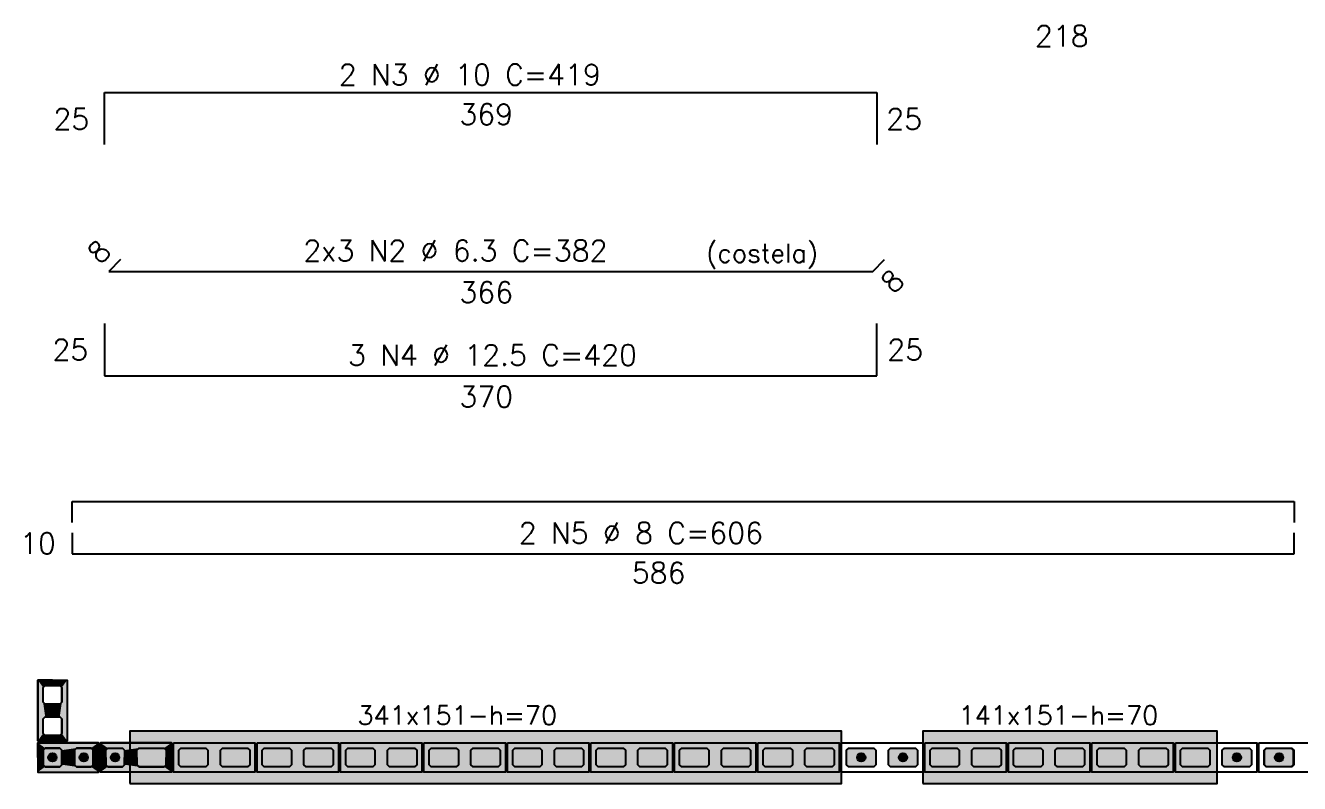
# Model space of a CAD drawing. Extents: x -1 to 122, y -1 to 61.
# Drawn here: x 23.9 to 36.1, y 37.79 to 45.05 of the extents above; entities that cross this region are included whole.
import ezdxf

# ---------------------------------------------------------------- set-up
doc = ezdxf.new("R2010")
doc.units = 0
doc.header["$MEASUREMENT"] = 0
doc.linetypes.add('ESTILO_TQS_0001', pattern=[0.45, 0.3, -0.15])
for name, color, linetype in [('PENA_01', 1, 'CONTINUOUS'), ('PENA_02', 2, 'CONTINUOUS'), ('PENA_03', 3, 'CONTINUOUS'), ('PENA_05', 5, 'CONTINUOUS'), ('PENA_11', 252, 'CONTINUOUS'), ('PENA_21', 100, 'CONTINUOUS'), ('PENA_23', 50, 'CONTINUOUS'), ('PENA_27', 21, 'CONTINUOUS')]:
    doc.layers.add(name, color=color, linetype=linetype)
doc.styles.get("Standard").update_dxf_attribs({"font": 'ROMANS.SHX'})

msp = doc.modelspace()

# ---------------------------------------------------------------- linework, layer by layer
at = {"layer": 'PENA_01', "linetype": 'ESTILO_TQS_0001'}
for points in [[(24.083975, 38.547084), (24.063975, 38.567084), (24.063975, 38.707084), (24.083975, 38.727084), (24.223975, 38.727084), (24.243975, 38.707084), (24.243975, 38.567084), (24.223975, 38.547084), (24.083975, 38.547084)], [(24.083975, 38.247084), (24.063975, 38.267084), (24.063975, 38.407084), (24.083975, 38.427084), (24.223975, 38.427084), (24.243975, 38.407084), (24.243975, 38.267084), (24.223975, 38.247084), (24.083975, 38.247084)], [(24.243975, 38.107004), (24.223975, 38.127004), (24.083975, 38.127004), (24.063975, 38.107004), (24.063975, 37.967004), (24.083975, 37.947004), (24.223975, 37.947004), (24.243975, 37.967004), (24.243975, 38.107004)], [(24.543975, 38.107004), (24.523975, 38.127004), (24.383975, 38.127004), (24.363975, 38.107004), (24.363975, 37.967004), (24.383975, 37.947004), (24.523975, 37.947004), (24.543975, 37.967004), (24.543975, 38.107004)]]:
    msp.add_lwpolyline(points, dxfattribs=at)
at = {"layer": 'PENA_01', "linetype": 'Continuous'}
for points in [[(24.683975, 38.127004), (24.823975, 38.127004), (24.843975, 38.107004), (24.843975, 37.967004), (24.823975, 37.947004), (24.683975, 37.947004), (24.663975, 37.967004), (24.663975, 38.107004), (24.683975, 38.127004)], [(24.983975, 38.127004), (25.223975, 38.127004), (25.243975, 38.107004), (25.243975, 37.967004), (25.223975, 37.947004), (24.983975, 37.947004), (24.963975, 37.967004), (24.963975, 38.107004), (24.983975, 38.127004)], [(25.363975, 38.107004), (25.383975, 38.127004), (25.623975, 38.127004), (25.643975, 38.107004), (25.643975, 37.967004), (25.623975, 37.947004), (25.383975, 37.947004), (25.363975, 37.967004), (25.363975, 38.107004)], [(25.763975, 38.107004), (25.783975, 38.127004), (26.023975, 38.127004), (26.043975, 38.107004), (26.043975, 37.967004), (26.023975, 37.947004), (25.783975, 37.947004), (25.763975, 37.967004), (25.763975, 38.107004)], [(26.163975, 38.107004), (26.183975, 38.127004), (26.423975, 38.127004), (26.443975, 38.107004), (26.443975, 37.967004), (26.423975, 37.947004), (26.183975, 37.947004), (26.163975, 37.967004), (26.163975, 38.107004)], [(26.563975, 38.107004), (26.583975, 38.127004), (26.823975, 38.127004), (26.843975, 38.107004), (26.843975, 37.967004), (26.823975, 37.947004), (26.583975, 37.947004), (26.563975, 37.967004), (26.563975, 38.107004)], [(26.963975, 38.107004), (26.983975, 38.127004), (27.223975, 38.127004), (27.243975, 38.107004), (27.243975, 37.967004), (27.223975, 37.947004), (26.983975, 37.947004), (26.963975, 37.967004), (26.963975, 38.107004)], [(27.363975, 38.107004), (27.383975, 38.127004), (27.623975, 38.127004), (27.643975, 38.107004), (27.643975, 37.967004), (27.623975, 37.947004), (27.383975, 37.947004), (27.363975, 37.967004), (27.363975, 38.107004)], [(27.763975, 38.107004), (27.783975, 38.127004), (28.023975, 38.127004), (28.043975, 38.107004), (28.043975, 37.967004), (28.023975, 37.947004), (27.783975, 37.947004), (27.763975, 37.967004), (27.763975, 38.107004)], [(28.163975, 38.107004), (28.183975, 38.127004), (28.423975, 38.127004), (28.443975, 38.107004), (28.443975, 37.967004), (28.423975, 37.947004), (28.183975, 37.947004), (28.163975, 37.967004), (28.163975, 38.107004)], [(28.563975, 38.107004), (28.583975, 38.127004), (28.823975, 38.127004), (28.843975, 38.107004), (28.843975, 37.967004), (28.823975, 37.947004), (28.583975, 37.947004), (28.563975, 37.967004), (28.563975, 38.107004)], [(28.963975, 38.107004), (28.983975, 38.127004), (29.223975, 38.127004), (29.243975, 38.107004), (29.243975, 37.967004), (29.223975, 37.947004), (28.983975, 37.947004), (28.963975, 37.967004), (28.963975, 38.107004)], [(29.363975, 38.107004), (29.383975, 38.127004), (29.623975, 38.127004), (29.643975, 38.107004), (29.643975, 37.967004), (29.623975, 37.947004), (29.383975, 37.947004), (29.363975, 37.967004), (29.363975, 38.107004)], [(29.763975, 38.107004), (29.783975, 38.127004), (30.023975, 38.127004), (30.043975, 38.107004), (30.043975, 37.967004), (30.023975, 37.947004), (29.783975, 37.947004), (29.763975, 37.967004), (29.763975, 38.107004)], [(30.163975, 38.107004), (30.183975, 38.127004), (30.423975, 38.127004), (30.443975, 38.107004), (30.443975, 37.967004), (30.423975, 37.947004), (30.183975, 37.947004), (30.163975, 37.967004), (30.163975, 38.107004)], [(30.563975, 38.107004), (30.583975, 38.127004), (30.823975, 38.127004), (30.843975, 38.107004), (30.843975, 37.967004), (30.823975, 37.947004), (30.583975, 37.947004), (30.563975, 37.967004), (30.563975, 38.107004)], [(30.963975, 38.107004), (30.983975, 38.127004), (31.223975, 38.127004), (31.243975, 38.107004), (31.243975, 37.967004), (31.223975, 37.947004), (30.983975, 37.947004), (30.963975, 37.967004), (30.963975, 38.107004)], [(31.363975, 38.107004), (31.383975, 38.127004), (31.623975, 38.127004), (31.643975, 38.107004), (31.643975, 37.967004), (31.623975, 37.947004), (31.383975, 37.947004), (31.363975, 37.967004), (31.363975, 38.107004)], [(31.763975, 38.107004), (31.783975, 38.127004), (32.023975, 38.127004), (32.043975, 38.107004), (32.043975, 37.967004), (32.023975, 37.947004), (31.783975, 37.947004), (31.763975, 37.967004), (31.763975, 38.107004)], [(32.163975, 38.107004), (32.183975, 38.127004), (32.423975, 38.127004), (32.443975, 38.107004), (32.443975, 37.967004), (32.423975, 37.947004), (32.183975, 37.947004), (32.163975, 37.967004), (32.163975, 38.107004)], [(32.563975, 38.107004), (32.583975, 38.127004), (32.823975, 38.127004), (32.843975, 38.107004), (32.843975, 37.967004), (32.823975, 37.947004), (32.583975, 37.947004), (32.563975, 37.967004), (32.563975, 38.107004)], [(32.963975, 38.107004), (32.983975, 38.127004), (33.223975, 38.127004), (33.243975, 38.107004), (33.243975, 37.967004), (33.223975, 37.947004), (32.983975, 37.947004), (32.963975, 37.967004), (32.963975, 38.107004)], [(33.363975, 38.107004), (33.383975, 38.127004), (33.623975, 38.127004), (33.643975, 38.107004), (33.643975, 37.967004), (33.623975, 37.947004), (33.383975, 37.947004), (33.363975, 37.967004), (33.363975, 38.107004)], [(33.763975, 38.107004), (33.783975, 38.127004), (34.023975, 38.127004), (34.043975, 38.107004), (34.043975, 37.967004), (34.023975, 37.947004), (33.783975, 37.947004), (33.763975, 37.967004), (33.763975, 38.107004)], [(34.163975, 38.107004), (34.183975, 38.127004), (34.423975, 38.127004), (34.443975, 38.107004), (34.443975, 37.967004), (34.423975, 37.947004), (34.183975, 37.947004), (34.163975, 37.967004), (34.163975, 38.107004)], [(34.563975, 38.107004), (34.583975, 38.127004), (34.823975, 38.127004), (34.843975, 38.107004), (34.843975, 37.967004), (34.823975, 37.947004), (34.583975, 37.947004), (34.563975, 37.967004), (34.563975, 38.107004)], [(34.963975, 38.107004), (34.983975, 38.127004), (35.223975, 38.127004), (35.243975, 38.107004), (35.243975, 37.967004), (35.223975, 37.947004), (34.983975, 37.947004), (34.963975, 37.967004), (34.963975, 38.107004)], [(35.363975, 38.107004), (35.383975, 38.127004), (35.623975, 38.127004), (35.643975, 38.107004), (35.643975, 37.967004), (35.623975, 37.947004), (35.383975, 37.947004), (35.363975, 37.967004), (35.363975, 38.107004)], [(35.763975, 38.107004), (35.783975, 38.127004), (36.023975, 38.127004), (36.043975, 38.107004), (36.043975, 37.967004), (36.023975, 37.947004), (35.783975, 37.947004), (35.763975, 37.967004), (35.763975, 38.107004)]]:
    msp.add_lwpolyline(points, dxfattribs=at)
at = {"layer": 'PENA_02', "linetype": 'Continuous'}
for points in [[(24.013975, 38.197084), (24.013975, 38.777084), (24.293975, 38.777084), (24.293975, 38.197084), (24.013975, 38.197084)], [(24.593975, 38.177004), (24.013975, 38.177004), (24.013975, 37.897004), (24.593975, 37.897004), (24.593975, 38.177004)], [(24.613975, 38.177004), (25.293975, 38.177004), (25.293975, 37.897004), (24.613975, 37.897004), (24.613975, 38.177004)], [(25.313975, 38.177004), (26.093975, 38.177004), (26.093975, 37.897004), (25.313975, 37.897004), (25.313975, 38.177004)], [(26.113975, 38.177004), (26.893975, 38.177004), (26.893975, 37.897004), (26.113975, 37.897004), (26.113975, 38.177004)], [(26.913975, 38.177004), (27.693975, 38.177004), (27.693975, 37.897004), (26.913975, 37.897004), (26.913975, 38.177004)], [(27.713975, 38.177004), (28.493975, 38.177004), (28.493975, 37.897004), (27.713975, 37.897004), (27.713975, 38.177004)], [(28.513975, 38.177004), (29.293975, 38.177004), (29.293975, 37.897004), (28.513975, 37.897004), (28.513975, 38.177004)], [(29.313975, 38.177004), (30.093975, 38.177004), (30.093975, 37.897004), (29.313975, 37.897004), (29.313975, 38.177004)], [(30.113975, 38.177004), (30.893975, 38.177004), (30.893975, 37.897004), (30.113975, 37.897004), (30.113975, 38.177004)], [(30.913975, 38.177004), (31.693975, 38.177004), (31.693975, 37.897004), (30.913975, 37.897004), (30.913975, 38.177004)], [(31.713975, 38.177004), (32.493975, 38.177004), (32.493975, 37.897004), (31.713975, 37.897004), (31.713975, 38.177004)], [(32.513975, 38.177004), (33.293975, 38.177004), (33.293975, 37.897004), (32.513975, 37.897004), (32.513975, 38.177004)], [(33.313975, 38.177004), (34.093975, 38.177004), (34.093975, 37.897004), (33.313975, 37.897004), (33.313975, 38.177004)], [(34.113975, 38.177004), (34.893975, 38.177004), (34.893975, 37.897004), (34.113975, 37.897004), (34.113975, 38.177004)], [(34.913975, 38.177004), (35.693975, 38.177004), (35.693975, 37.897004), (34.913975, 37.897004), (34.913975, 38.177004)], [(35.713975, 38.177004), (36.493975, 38.177004), (36.493975, 37.897004), (35.713975, 37.897004), (35.713975, 38.177004)]]:
    msp.add_lwpolyline(points, dxfattribs=at)
at = {"layer": 'PENA_03', "linetype": 'Continuous'}
for points in [[(24.223975, 38.127004), (24.243975, 38.107004), (24.243975, 37.967004), (24.223975, 37.947004), (24.083975, 37.947004), (24.063975, 37.967004), (24.063975, 38.107004), (24.083975, 38.127004), (24.223975, 38.127004)], [(24.523975, 38.127004), (24.543975, 38.107004), (24.543975, 37.967004), (24.523975, 37.947004), (24.383975, 37.947004), (24.363975, 37.967004), (24.363975, 38.107004), (24.383975, 38.127004), (24.523975, 38.127004)], [(24.824103, 38.127004), (24.844103, 38.107004), (24.844103, 37.967004), (24.824103, 37.947004), (24.684103, 37.947004), (24.664103, 37.967004), (24.664103, 38.107004), (24.684103, 38.127004), (24.824103, 38.127004)], [(32.043975, 37.967004), (32.023975, 37.947004), (31.783975, 37.947004), (31.763975, 37.967004), (31.763975, 38.107004), (31.783975, 38.127004), (32.023975, 38.127004), (32.043975, 38.107004), (32.043975, 37.967004)], [(32.443975, 37.967004), (32.423975, 37.947004), (32.183975, 37.947004), (32.163975, 37.967004), (32.163975, 38.107004), (32.183975, 38.127004), (32.423975, 38.127004), (32.443975, 38.107004), (32.443975, 37.967004)], [(35.643975, 37.967004), (35.623975, 37.947004), (35.383975, 37.947004), (35.363975, 37.967004), (35.363975, 38.107004), (35.383975, 38.127004), (35.623975, 38.127004), (35.643975, 38.107004), (35.643975, 37.967004)], [(36.048314, 37.967004), (36.028314, 37.947004), (35.788314, 37.947004), (35.768314, 37.967004), (35.768314, 38.107004), (35.788314, 38.127004), (36.028314, 38.127004), (36.048314, 38.107004), (36.048314, 37.967004)]]:
    msp.add_lwpolyline(points, dxfattribs=at)
for centre in [(24.153975, 38.037004), (24.453975, 38.037004), (24.754103, 38.037004), (31.903975, 38.037004), (32.303975, 38.037004), (35.503975, 38.037004), (35.908314, 38.037004)]:
    msp.add_circle(centre, 0.04, dxfattribs=at)
for points in [[(24.193975, 38.037004), (24.133975, 38.071645), (24.116387, 38.050685)], [(24.193975, 38.037004), (24.116387, 38.050685), (24.116387, 38.023323)], [(24.193975, 38.037004), (24.116387, 38.023323), (24.133975, 38.002363)], [(24.193975, 38.037004), (24.160921, 38.076396), (24.133975, 38.071645)], [(24.193975, 38.037004), (24.133975, 38.002363), (24.160921, 37.997612)], [(24.193975, 38.037004), (24.184617, 38.062715), (24.160921, 38.076396)], [(24.193975, 38.037004), (24.160921, 37.997612), (24.184617, 38.011292)], [(24.193975, 38.037004), (24.184617, 38.011292), (24.193975, 38.037004)], [(24.493975, 38.037004), (24.433975, 38.071645), (24.416387, 38.050685)], [(24.493975, 38.037004), (24.416387, 38.050685), (24.416387, 38.023323)], [(24.493975, 38.037004), (24.416387, 38.023323), (24.433975, 38.002363)], [(24.493975, 38.037004), (24.460921, 38.076396), (24.433975, 38.071645)], [(24.493975, 38.037004), (24.433975, 38.002363), (24.460921, 37.997612)], [(24.493975, 38.037004), (24.484617, 38.062715), (24.460921, 38.076396)], [(24.493975, 38.037004), (24.460921, 37.997612), (24.484617, 38.011292)], [(24.493975, 38.037004), (24.484617, 38.011292), (24.493975, 38.037004)], [(24.794103, 38.037004), (24.734103, 38.071645), (24.716515, 38.050685)], [(24.794103, 38.037004), (24.716515, 38.050685), (24.716515, 38.023323)], [(24.794103, 38.037004), (24.716515, 38.023323), (24.734103, 38.002363)], [(24.794103, 38.037004), (24.761049, 38.076396), (24.734103, 38.071645)], [(24.794103, 38.037004), (24.734103, 38.002363), (24.761049, 37.997612)], [(24.794103, 38.037004), (24.784745, 38.062715), (24.761049, 38.076396)], [(24.794103, 38.037004), (24.761049, 37.997612), (24.784745, 38.011292)], [(24.794103, 38.037004), (24.784745, 38.011292), (24.794103, 38.037004)], [(31.943975, 38.037004), (31.883975, 38.071645), (31.866387, 38.050685)], [(31.943975, 38.037004), (31.866387, 38.050685), (31.866387, 38.023323)], [(31.943975, 38.037004), (31.866387, 38.023323), (31.883975, 38.002363)], [(31.943975, 38.037004), (31.910921, 38.076396), (31.883975, 38.071645)], [(31.943975, 38.037004), (31.883975, 38.002363), (31.910921, 37.997612)], [(31.943975, 38.037004), (31.934617, 38.062715), (31.910921, 38.076396)], [(31.943975, 38.037004), (31.910921, 37.997612), (31.934617, 38.011292)], [(31.943975, 38.037004), (31.934617, 38.011292), (31.943975, 38.037004)], [(32.343975, 38.037004), (32.283975, 38.071645), (32.266387, 38.050685)], [(32.343975, 38.037004), (32.266387, 38.050685), (32.266387, 38.023323)], [(32.343975, 38.037004), (32.266387, 38.023323), (32.283975, 38.002363)], [(32.343975, 38.037004), (32.310921, 38.076396), (32.283975, 38.071645)], [(32.343975, 38.037004), (32.283975, 38.002363), (32.310921, 37.997612)], [(32.343975, 38.037004), (32.334617, 38.062715), (32.310921, 38.076396)], [(32.343975, 38.037004), (32.310921, 37.997612), (32.334617, 38.011292)], [(32.343975, 38.037004), (32.334617, 38.011292), (32.343975, 38.037004)], [(35.543975, 38.037004), (35.483975, 38.071645), (35.466387, 38.050685)], [(35.543975, 38.037004), (35.466387, 38.050685), (35.466387, 38.023323)], [(35.543975, 38.037004), (35.466387, 38.023323), (35.483975, 38.002363)], [(35.543975, 38.037004), (35.510921, 38.076396), (35.483975, 38.071645)], [(35.543975, 38.037004), (35.483975, 38.002363), (35.510921, 37.997612)], [(35.543975, 38.037004), (35.534617, 38.062715), (35.510921, 38.076396)], [(35.543975, 38.037004), (35.510921, 37.997612), (35.534617, 38.011292)], [(35.543975, 38.037004), (35.534617, 38.011292), (35.543975, 38.037004)], [(35.948314, 38.037004), (35.888314, 38.071645), (35.870726, 38.050685)], [(35.948314, 38.037004), (35.870726, 38.050685), (35.870726, 38.023323)], [(35.948314, 38.037004), (35.870726, 38.023323), (35.888314, 38.002363)], [(35.948314, 38.037004), (35.91526, 38.076396), (35.888314, 38.071645)], [(35.948314, 38.037004), (35.888314, 38.002363), (35.91526, 37.997612)], [(35.948314, 38.037004), (35.938956, 38.062715), (35.91526, 38.076396)], [(35.948314, 38.037004), (35.91526, 37.997612), (35.938956, 38.011292)], [(35.948314, 38.037004), (35.938956, 38.011292), (35.948314, 38.037004)]]:
    msp.add_solid(points, dxfattribs=at)
at = {"layer": 'PENA_05', "linetype": 'Continuous'}
for p, q in [((24.653975, 43.908768), (24.653975, 44.408768)), ((24.653975, 44.408768), (32.053975, 44.408768)), ((32.053975, 44.408768), (32.053975, 43.908768)), ((24.807112, 42.807178), (24.693975, 42.694041)), ((32.013975, 42.694041), (32.127112, 42.807178)), ((24.693975, 42.694041), (32.013975, 42.694041)), ((24.653975, 42.194041), (24.653975, 41.694041)), ((32.053975, 41.694041), (32.053975, 42.194041)), ((24.653975, 41.694041), (32.053975, 41.694041)), ((24.343975, 40.288603), (24.343975, 40.488603)), ((24.343975, 40.488603), (36.053975, 40.488603)), ((36.053975, 40.488603), (36.053975, 40.288603)), ((24.343975, 40.188603), (24.343975, 39.988603)), ((36.053975, 39.988603), (36.053975, 40.188603)), ((24.343975, 39.988603), (36.053975, 39.988603))]:
    msp.add_line(p, q, dxfattribs=at)
at = {"layer": 'PENA_11', "linetype": 'Continuous'}
for points in [[(24.223975, 38.127004), (24.083975, 37.947004), (24.063975, 37.967004)], [(24.223975, 38.127004), (24.063975, 37.967004), (24.063975, 38.107004)], [(24.223975, 38.127004), (24.063975, 38.107004), (24.083975, 38.127004)], [(24.223975, 38.127004), (24.223975, 37.947004), (24.083975, 37.947004)], [(24.223975, 38.127004), (24.083975, 38.127004), (24.223975, 38.127004)], [(24.223975, 38.127004), (24.243975, 38.107004), (24.243975, 37.967004)], [(24.223975, 38.127004), (24.243975, 37.967004), (24.223975, 37.947004)], [(24.523975, 38.127004), (24.383975, 37.947004), (24.363975, 37.967004)], [(24.523975, 38.127004), (24.363975, 37.967004), (24.363975, 38.107004)], [(24.523975, 38.127004), (24.363975, 38.107004), (24.383975, 38.127004)], [(24.523975, 38.127004), (24.523975, 37.947004), (24.383975, 37.947004)], [(24.523975, 38.127004), (24.383975, 38.127004), (24.523975, 38.127004)], [(24.523975, 38.127004), (24.543975, 38.107004), (24.543975, 37.967004)], [(24.523975, 38.127004), (24.543975, 37.967004), (24.523975, 37.947004)], [(24.824103, 38.127004), (24.684103, 37.947004), (24.664103, 37.967004)], [(24.824103, 38.127004), (24.664103, 37.967004), (24.664103, 38.107004)], [(24.824103, 38.127004), (24.664103, 38.107004), (24.684103, 38.127004)], [(24.824103, 38.127004), (24.824103, 37.947004), (24.684103, 37.947004)], [(24.824103, 38.127004), (24.684103, 38.127004), (24.824103, 38.127004)], [(24.824103, 38.127004), (24.844103, 38.107004), (24.844103, 37.967004)], [(24.824103, 38.127004), (24.844103, 37.967004), (24.824103, 37.947004)], [(32.043975, 37.967004), (31.763975, 38.107004), (31.783975, 38.127004)], [(32.043975, 37.967004), (31.763975, 37.967004), (31.763975, 38.107004)], [(32.043975, 37.967004), (31.783975, 38.127004), (32.023975, 38.127004)], [(32.043975, 37.967004), (32.023975, 38.127004), (32.043975, 38.107004)], [(32.043975, 37.967004), (32.043975, 38.107004), (32.043975, 37.967004)], [(32.443975, 37.967004), (32.163975, 38.107004), (32.183975, 38.127004)], [(32.443975, 37.967004), (32.163975, 37.967004), (32.163975, 38.107004)], [(32.443975, 37.967004), (32.183975, 38.127004), (32.423975, 38.127004)], [(32.443975, 37.967004), (32.423975, 38.127004), (32.443975, 38.107004)], [(32.443975, 37.967004), (32.443975, 38.107004), (32.443975, 37.967004)], [(35.643975, 37.967004), (35.363975, 38.107004), (35.383975, 38.127004)], [(35.643975, 37.967004), (35.363975, 37.967004), (35.363975, 38.107004)], [(35.643975, 37.967004), (35.383975, 38.127004), (35.623975, 38.127004)], [(35.643975, 37.967004), (35.623975, 38.127004), (35.643975, 38.107004)], [(35.643975, 37.967004), (35.643975, 38.107004), (35.643975, 37.967004)], [(36.048314, 37.967004), (35.768314, 38.107004), (35.788314, 38.127004)], [(36.048314, 37.967004), (35.768314, 37.967004), (35.768314, 38.107004)], [(36.048314, 37.967004), (35.788314, 38.127004), (36.028314, 38.127004)], [(36.048314, 37.967004), (36.028314, 38.127004), (36.048314, 38.107004)], [(36.048314, 37.967004), (36.048314, 38.107004), (36.048314, 37.967004)], [(32.043975, 37.967004), (31.783975, 37.947004), (31.763975, 37.967004)], [(32.043975, 37.967004), (32.023975, 37.947004), (31.783975, 37.947004)], [(32.443975, 37.967004), (32.183975, 37.947004), (32.163975, 37.967004)], [(32.443975, 37.967004), (32.423975, 37.947004), (32.183975, 37.947004)], [(35.643975, 37.967004), (35.383975, 37.947004), (35.363975, 37.967004)], [(35.643975, 37.967004), (35.623975, 37.947004), (35.383975, 37.947004)], [(36.048314, 37.967004), (35.788314, 37.947004), (35.768314, 37.967004)], [(36.048314, 37.967004), (36.028314, 37.947004), (35.788314, 37.947004)]]:
    msp.add_solid(points, dxfattribs=at)
at = {"layer": 'PENA_21', "linetype": 'Continuous'}
for points in [[(24.613975, 38.037004), (24.663975, 38.037004), (24.663975, 38.107004), (24.683975, 38.127004), (24.823975, 38.127004), (24.843975, 38.107004), (24.843975, 38.037004), (24.963975, 38.037004), (24.963975, 38.107004), (24.983975, 38.127004), (25.223975, 38.127004), (25.243975, 38.107004), (25.243975, 38.037004), (25.293975, 38.037004), (25.293975, 38.177004), (24.613975, 38.177004), (24.613975, 38.037004)], [(24.613975, 38.037004), (24.663975, 38.037004), (24.663975, 37.967004), (24.683975, 37.947004), (24.823975, 37.947004), (24.843975, 37.967004), (24.843975, 38.037004), (24.963975, 38.037004), (24.963975, 37.967004), (24.983975, 37.947004), (25.223975, 37.947004), (25.243975, 37.967004), (25.243975, 38.037004), (25.293975, 38.037004), (25.293975, 37.897004), (24.613975, 37.897004), (24.613975, 38.037004)]]:
    msp.add_lwpolyline(points, dxfattribs=at)
for points in [[(25.293975, 38.177004), (24.613975, 38.177004), (24.683975, 38.127004)], [(24.613975, 38.177004), (24.613975, 38.037004), (24.663975, 38.037004)], [(24.613975, 38.177004), (24.663975, 38.037004), (24.663975, 38.107004)], [(24.613975, 38.177004), (24.663975, 38.107004), (24.683975, 38.127004)], [(25.293975, 38.177004), (24.683975, 38.127004), (24.823975, 38.127004)], [(25.293975, 38.177004), (24.823975, 38.127004), (24.843975, 38.107004)], [(25.293975, 38.177004), (24.843975, 38.107004), (24.983975, 38.127004)], [(24.843975, 38.107004), (24.963975, 38.107004), (24.983975, 38.127004)], [(24.843975, 38.107004), (24.843975, 38.037004), (24.963975, 38.037004)], [(24.843975, 38.107004), (24.963975, 38.037004), (24.963975, 38.107004)], [(25.293975, 38.177004), (24.983975, 38.127004), (25.223975, 38.127004)], [(25.293975, 38.177004), (25.223975, 38.127004), (25.243975, 38.107004)], [(25.293975, 38.177004), (25.243975, 38.107004), (25.293975, 38.037004)], [(25.293975, 38.037004), (25.243975, 38.107004), (25.243975, 38.037004)], [(24.613975, 37.897004), (24.613975, 38.037004), (24.663975, 38.037004)], [(24.613975, 37.897004), (24.663975, 38.037004), (24.663975, 37.967004)], [(24.843975, 37.967004), (24.843975, 38.037004), (24.963975, 38.037004)], [(24.843975, 37.967004), (24.963975, 38.037004), (24.963975, 37.967004)], [(25.293975, 37.897004), (25.243975, 37.967004), (25.293975, 38.037004)], [(25.293975, 38.037004), (25.243975, 37.967004), (25.243975, 38.037004)], [(24.613975, 37.897004), (24.663975, 37.967004), (24.683975, 37.947004)], [(25.293975, 37.897004), (24.613975, 37.897004), (24.683975, 37.947004)], [(25.293975, 37.897004), (24.683975, 37.947004), (24.823975, 37.947004)], [(25.293975, 37.897004), (24.823975, 37.947004), (24.843975, 37.967004)], [(25.293975, 37.897004), (24.843975, 37.967004), (24.983975, 37.947004)], [(24.843975, 37.967004), (24.963975, 37.967004), (24.983975, 37.947004)], [(25.293975, 37.897004), (24.983975, 37.947004), (25.223975, 37.947004)], [(25.293975, 37.897004), (25.223975, 37.947004), (25.243975, 37.967004)]]:
    msp.add_solid(points, dxfattribs=at)
at = {"layer": 'PENA_23', "linetype": 'Continuous'}
for points in [[(24.893975, 37.787004), (31.713975, 37.787004), (31.713975, 38.287004), (24.893975, 38.287004), (24.893975, 37.787004)], [(24.893975, 37.787004), (31.713975, 37.787004), (31.713975, 38.287004), (24.893975, 38.287004), (24.893975, 37.787004)], [(32.493975, 37.787004), (35.313975, 37.787004), (35.313975, 38.287004), (32.493975, 38.287004), (32.493975, 37.787004)], [(32.493975, 37.787004), (35.313975, 37.787004), (35.313975, 38.287004), (32.493975, 38.287004), (32.493975, 37.787004)]]:
    msp.add_lwpolyline(points, dxfattribs=at)
for points in [[(24.893975, 37.787004), (31.713975, 37.787004), (31.713975, 38.287004)], [(24.893975, 37.787004), (31.713975, 38.287004), (24.893975, 38.287004)], [(24.893975, 37.787004), (24.893975, 38.287004), (24.893975, 37.787004)], [(24.893975, 37.787004), (31.713975, 37.787004), (31.713975, 38.287004)], [(24.893975, 37.787004), (31.713975, 38.287004), (24.893975, 38.287004)], [(24.893975, 37.787004), (24.893975, 38.287004), (24.893975, 37.787004)], [(32.493975, 37.787004), (35.313975, 37.787004), (35.313975, 38.287004)], [(32.493975, 37.787004), (35.313975, 38.287004), (32.493975, 38.287004)], [(32.493975, 37.787004), (32.493975, 38.287004), (32.493975, 37.787004)], [(32.493975, 37.787004), (35.313975, 37.787004), (35.313975, 38.287004)], [(32.493975, 37.787004), (35.313975, 38.287004), (32.493975, 38.287004)], [(32.493975, 37.787004), (32.493975, 38.287004), (32.493975, 37.787004)]]:
    msp.add_solid(points, dxfattribs=at)
at = {"layer": 'PENA_27', "linetype": 'Continuous'}
for points in [[(24.013975, 38.777084), (24.013975, 38.197084), (24.153975, 38.197084), (24.153975, 38.247084), (24.083975, 38.247084), (24.063975, 38.267084), (24.063975, 38.407084), (24.083975, 38.427084), (24.153975, 38.427084), (24.153975, 38.547084), (24.083975, 38.547084), (24.063975, 38.567084), (24.063975, 38.707084), (24.083975, 38.727084), (24.153975, 38.727084), (24.153975, 38.777084), (24.013975, 38.777084)], [(24.293975, 38.777084), (24.293975, 38.197084), (24.153975, 38.197084), (24.153975, 38.247084), (24.223975, 38.247084), (24.243975, 38.267084), (24.243975, 38.407084), (24.223975, 38.427084), (24.153975, 38.427084), (24.153975, 38.547084), (24.223975, 38.547084), (24.243975, 38.567084), (24.243975, 38.707084), (24.223975, 38.727084), (24.153975, 38.727084), (24.153975, 38.777084), (24.293975, 38.777084)], [(24.013975, 38.177004), (24.593975, 38.177004), (24.593975, 38.037004), (24.543975, 38.037004), (24.543975, 38.107004), (24.523975, 38.127004), (24.383975, 38.127004), (24.363975, 38.107004), (24.363975, 38.037004), (24.243975, 38.037004), (24.243975, 38.107004), (24.223975, 38.127004), (24.083975, 38.127004), (24.063975, 38.107004), (24.063975, 38.037004), (24.013975, 38.037004), (24.013975, 38.177004)], [(24.013975, 37.897004), (24.593975, 37.897004), (24.593975, 38.037004), (24.543975, 38.037004), (24.543975, 37.967004), (24.523975, 37.947004), (24.383975, 37.947004), (24.363975, 37.967004), (24.363975, 38.037004), (24.243975, 38.037004), (24.243975, 37.967004), (24.223975, 37.947004), (24.083975, 37.947004), (24.063975, 37.967004), (24.063975, 38.037004), (24.013975, 38.037004), (24.013975, 37.897004)]]:
    msp.add_lwpolyline(points, dxfattribs=at)
for points in [[(24.153975, 38.777084), (24.013975, 38.777084), (24.083975, 38.727084)], [(24.083975, 38.727084), (24.013975, 38.777084), (24.063975, 38.707084)], [(24.013975, 38.777084), (24.063975, 38.407084), (24.063975, 38.707084)], [(24.013975, 38.777084), (24.063975, 38.267084), (24.063975, 38.407084)], [(24.013975, 38.197084), (24.063975, 38.267084), (24.013975, 38.777084)], [(24.063975, 38.707084), (24.063975, 38.407084), (24.063975, 38.567084)], [(24.153975, 38.727084), (24.153975, 38.777084), (24.083975, 38.727084)], [(24.223975, 38.727084), (24.153975, 38.727084), (24.293975, 38.777084)], [(24.153975, 38.727084), (24.153975, 38.777084), (24.293975, 38.777084)], [(24.243975, 38.707084), (24.223975, 38.727084), (24.293975, 38.777084)], [(24.243975, 38.567084), (24.293975, 38.777084), (24.243975, 38.407084)], [(24.243975, 38.407084), (24.293975, 38.777084), (24.243975, 38.267084)], [(24.293975, 38.777084), (24.293975, 38.197084), (24.243975, 38.267084)], [(24.243975, 38.567084), (24.243975, 38.707084), (24.293975, 38.777084)], [(24.063975, 38.407084), (24.083975, 38.427084), (24.063975, 38.567084)], [(24.063975, 38.567084), (24.083975, 38.427084), (24.083975, 38.547084)], [(24.083975, 38.427084), (24.153975, 38.427084), (24.083975, 38.547084)], [(24.083975, 38.547084), (24.153975, 38.427084), (24.153975, 38.547084)], [(24.153975, 38.427084), (24.223975, 38.547084), (24.223975, 38.427084)], [(24.153975, 38.427084), (24.153975, 38.547084), (24.223975, 38.547084)], [(24.223975, 38.547084), (24.243975, 38.567084), (24.223975, 38.427084)], [(24.223975, 38.427084), (24.243975, 38.567084), (24.243975, 38.407084)], [(24.013975, 38.197084), (24.083975, 38.247084), (24.063975, 38.267084)], [(24.153975, 38.197084), (24.083975, 38.247084), (24.013975, 38.197084)], [(24.153975, 38.197084), (24.153975, 38.247084), (24.083975, 38.247084)], [(24.293975, 38.197084), (24.153975, 38.197084), (24.223975, 38.247084)], [(24.223975, 38.247084), (24.153975, 38.197084), (24.153975, 38.247084)], [(24.243975, 38.267084), (24.293975, 38.197084), (24.223975, 38.247084)], [(24.063975, 38.107004), (24.013975, 38.177004), (24.083975, 38.127004)], [(24.013975, 38.177004), (24.593975, 38.177004), (24.083975, 38.127004)], [(24.013975, 38.037004), (24.013975, 38.177004), (24.063975, 38.037004)], [(24.013975, 38.177004), (24.063975, 38.107004), (24.063975, 38.037004)], [(24.593975, 38.177004), (24.223975, 38.127004), (24.083975, 38.127004)], [(24.223975, 38.127004), (24.593975, 38.177004), (24.243975, 38.107004)], [(24.593975, 38.177004), (24.383975, 38.127004), (24.243975, 38.107004)], [(24.243975, 38.107004), (24.383975, 38.127004), (24.243975, 38.037004)], [(24.383975, 38.127004), (24.363975, 38.107004), (24.243975, 38.037004)], [(24.243975, 38.037004), (24.363975, 38.107004), (24.363975, 38.037004)], [(24.523975, 38.127004), (24.383975, 38.127004), (24.593975, 38.177004)], [(24.543975, 38.107004), (24.523975, 38.127004), (24.593975, 38.177004)], [(24.593975, 38.037004), (24.543975, 38.037004), (24.593975, 38.177004)], [(24.543975, 38.037004), (24.543975, 38.107004), (24.593975, 38.177004)], [(24.013975, 38.037004), (24.013975, 37.897004), (24.063975, 38.037004)], [(24.013975, 37.897004), (24.063975, 37.967004), (24.063975, 38.037004)], [(24.243975, 37.967004), (24.383975, 37.947004), (24.243975, 38.037004)], [(24.383975, 37.947004), (24.363975, 37.967004), (24.243975, 38.037004)], [(24.243975, 38.037004), (24.363975, 37.967004), (24.363975, 38.037004)], [(24.593975, 38.037004), (24.543975, 38.037004), (24.593975, 37.897004)], [(24.543975, 38.037004), (24.543975, 37.967004), (24.593975, 37.897004)], [(24.063975, 37.967004), (24.013975, 37.897004), (24.083975, 37.947004)], [(24.013975, 37.897004), (24.593975, 37.897004), (24.083975, 37.947004)], [(24.593975, 37.897004), (24.223975, 37.947004), (24.083975, 37.947004)], [(24.223975, 37.947004), (24.593975, 37.897004), (24.243975, 37.967004)], [(24.593975, 37.897004), (24.383975, 37.947004), (24.243975, 37.967004)], [(24.523975, 37.947004), (24.383975, 37.947004), (24.593975, 37.897004)], [(24.543975, 37.967004), (24.523975, 37.947004), (24.593975, 37.897004)]]:
    msp.add_solid(points, dxfattribs=at)

# ---------------------------------------------------------------- texts
at = {"layer": 'PENA_03', "linetype": 'Continuous'}
for s, height, p in [('218', 0.2, (33.568975, 44.850084)), ('2 N3 %%c 10 C=419', 0.2, (26.897927, 44.477939)), ('25', 0.2, (24.163975, 44.053768)), ('369', 0.2, (28.053975, 44.098768)), ('25', 0.2, (32.143975, 44.053768)), ('2x3 N2 %%c 6.3 C=382', 0.2, (26.558448, 42.792266)), ('(costela)', 0.18, (30.417689, 42.778877)), ('366', 0.2, (28.053975, 42.394041)), ('25', 0.2, (24.153975, 41.844041)), ('25', 0.2, (32.153975, 41.844041)), ('3 N4 %%c 12.5 C=420', 0.2, (26.986543, 41.791781)), ('370', 0.2, (28.053975, 41.394041)), ('10', 0.2, (23.843975, 39.988603)), ('2 N5 %%c 8 C=606', 0.2, (28.622919, 40.08676)), ('586', 0.2, (29.705187, 39.706182)), ('341x151-h=70', 0.18, (27.076577, 38.350877)), ('141x151-h=70', 0.18, (32.836938, 38.350877))]:
    msp.add_text(s, height=height, dxfattribs=at).set_placement(p)
for p in [(24.609122, 42.75061), (32.211965, 42.467767)]:
    msp.add_text('8', height=0.2, rotation=45, dxfattribs=at).set_placement(p)

doc.saveas('drawing.dxf')
